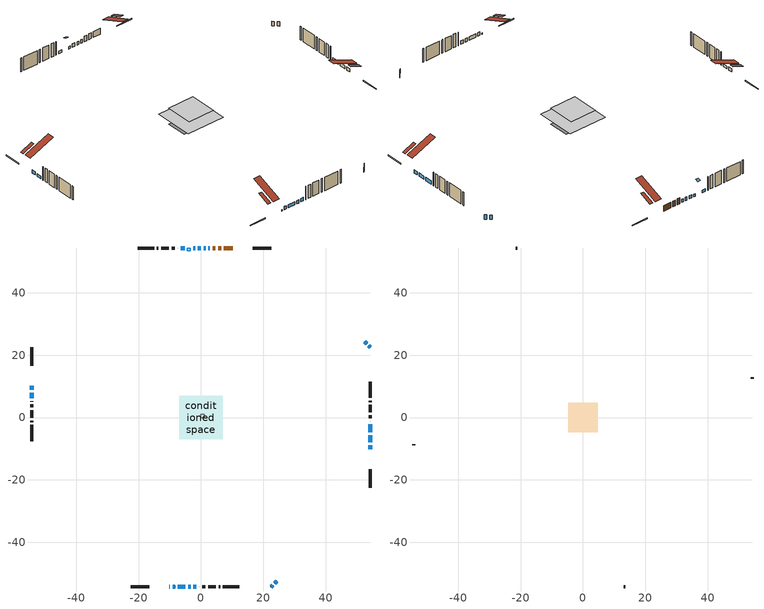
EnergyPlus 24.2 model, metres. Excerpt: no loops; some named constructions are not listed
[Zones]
conditioned space
 floor outside (Floor1 construction): -3.05,-3.05 -3.05,3.05 3.05,3.05 3.05,-3.05 z0
 floor adiabatic (AdiabaticFloorConstruction): -6.95,-6.95 -6.95,6.95 6.95,6.95 6.95,-6.95 z2.44
 floor foundation (Slab1 construction): -5.69,-3.61 -5.69,3.61 5.69,3.61 5.69,-3.61 z0
 wall outside (RimJoist1 construction): 22.53,54.38 16.55,54.38 / -22.53,-54.38 -16.55,-54.38 / -54.38,22.53 -54.38,16.55 / 54.38,-22.53 54.38,-16.55 z0:0.3
 wall outside (AdiabaticWallConstruction 1): 10.13,54.38 7.37,54.38 / 6.44,54.38 5.54,54.38 / 4.61,54.38 3.76,54.38 z0:2.03
 wall outside (AdiabaticWallConstruction): -10.14,-54.38 -9.95,-54.38 z0:0.41; 2.83,54.38 2.37,54.38 / 1.45,54.38 0.87,54.38 / -9.03,-54.38 -8.34,-54.38 / -0.05,54.38 -0.97,54.38 / -54.38,10.13 -54.38,8.91 / -7.41,-54.38 -4.97,-54.38 / 54.38,-10.13 54.38,-8.89 / 54.38,-7.96 54.38,-5.68 / 54.38,-4.75 54.38,-2.21 / -4.05,-54.38 -3.36,-54.38 / -2.43,-54.38 -1.52,-54.38 z0:1.22; -1.9,54.38 -2.51,54.38 / -54.38,7.99 -54.38,6.16 / -5.28,54.38 -6.5,54.38 z0:0.92; 54.38,22.52 53.82,23.08 / 22.52,-54.38 23.08,-53.82 / 53.17,23.74 52.61,24.3 / 23.74,-53.17 24.3,-52.61 z0:1.55
 wall outside (Wall1 construction): -7.43,54.38 -7.52,54.38 / -0.59,-54.38 -0.49,-54.38 / -54.38,5.23 -54.38,5.13 / 54.38,-1.28 54.38,-1.18 z0:4.88
 wall outside (Wall3 construction): -8.45,54.38 -9.41,54.38 / 0.44,-54.38 1.39,-54.38 / -54.38,4.2 -54.38,3.25 / 54.38,-0.25 54.38,0.7 z0:4.88
 wall outside (Wall4 construction): -10.34,54.38 -12.75,54.38 / 2.32,-54.38 4.73,-54.38 / -54.38,2.32 -54.38,-0.09 / 54.38,1.63 54.38,4.04 z0:4.88
 wall outside (Wall5 construction): -13.67,54.38 -14.13,54.38 / 5.66,-54.38 6.11,-54.38 / -54.38,-1.02 -54.38,-1.47 / 54.38,4.97 54.38,5.42 z0:4.88
 wall outside (Wall6 construction): -15.06,54.38 -20.24,54.38 / 7.04,-54.38 12.22,-54.38 / -54.38,-2.4 -54.38,-7.58 / 54.38,6.35 54.38,11.53 z0:4.88
 window (WindowConstruction 18): -10.13,-54.38 -9.96,-54.38 z0:0.41
 window (WindowConstruction 8): 2.83,54.38 2.37,54.38 z0:1.22
 window (WindowConstruction 9): 1.45,54.38 0.87,54.38 z0:1.22
 window (WindowConstruction 10): -9.03,-54.38 -8.34,-54.38 z0:1.22
 window (WindowConstruction 11): -0.06,54.38 -0.97,54.38 z0:1.22
 window (WindowConstruction 12): -54.38,10.13 -54.38,8.91 z0:1.22
 window (WindowConstruction 13): -7.41,-54.38 -4.97,-54.38 z0:1.22
 window (WindowConstruction 14): 54.38,-10.13 54.38,-8.89 z0:1.22
 window (WindowConstruction 15): 54.38,-7.96 54.38,-5.68 z0:1.22
 window (WindowConstruction): -1.9,54.38 -2.51,54.38 z0:0.91
 window (WindowConstruction 16): 54.38,-4.75 54.38,-2.21 z0:1.22
 window (WindowConstruction 17): -54.38,7.99 -54.38,6.16 z0:0.91
 window (WindowConstruction 1): 54.38,22.53 53.83,23.08 z0:1.55
 window (WindowConstruction 2): 22.53,-54.38 23.08,-53.83 z0:1.55
 window (WindowConstruction 3): 53.17,23.74 52.61,24.29 z0:1.55
 window (WindowConstruction 4): 23.74,-53.17 24.29,-52.61 z0:1.55
 window (WindowConstruction 5): -4.05,-54.38 -3.36,-54.38 z0:1.22
 window (WindowConstruction 6): -2.43,-54.38 -1.52,-54.38 z0:1.22
 window (WindowConstruction 7): -5.28,54.38 -6.5,54.38 z0:0.91
 door (Door): 10.13,54.38 7.37,54.38 z0:2.03
 door (Door 1): 6.44,54.38 5.54,54.38 z0:2.03
 door (Door 2): 4.61,54.38 3.76,54.38 z0:2.03
 ceiling adiabatic (AdiabaticFloorConstruction): 6.95,-6.95 6.95,6.95 -6.95,6.95 -6.95,-6.95 z2.44
 roof outside (Roof1 construction): 14.46,54.38,4.88 14.46,50.12,6.65 15.62,50.12,6.65 15.62,54.38,4.88; -14.46,-54.38,4.88 -14.46,-50.12,6.65 -15.62,-50.12,6.65 -15.62,-54.38,4.88; -54.38,14.46,4.88 -50.12,14.46,6.65 -50.12,15.62,6.65 -54.38,15.62,4.88; 54.38,-14.46,4.88 50.12,-14.46,6.65 50.12,-15.62,6.65 54.38,-15.62,4.88
 roof outside (AdiabaticRoofConstruction): -4.35,54.38,4.88 -4.35,53.54,5.23 -3.44,53.54,5.23 -3.44,54.38,4.88
 skylight (SkylightConstruction): -4.35,54.38,4.88 -4.35,53.54,5.23 -3.44,53.54,5.23 -3.44,54.38,4.88
furnace airloop ret air zone
 floor adiabatic (AdiabaticConst): 0,0 0,1 1,1 1,0 z0
 wall adiabatic (AdiabaticConst): 0,1 0,0 1,0 1,1 0,1 z0:1
 ceiling adiabatic (AdiabaticConst): 1,0 1,1 0,1 0,0 z1
attic - vented
 floor to conditioned space (Floor2 construction Reversed): -4.74,-4.74 -4.74,4.74 4.74,4.74 4.74,-4.74 z4.88
 wall outside (Wall7 construction): -21.16,54.38 -21.6,54.38 / 13.15,-54.38 13.58,-54.38 / -54.38,-8.51 -54.38,-8.94 / 54.38,12.46 54.38,12.89 z0:4.88
 roof outside (Roof2 construction): 11.06,54.38,4.88 11.06,45.26,8.68 13.53,45.26,8.68 13.53,54.38,4.88; -11.06,-54.38,4.88 -11.06,-45.26,8.68 -13.53,-45.26,8.68 -13.53,-54.38,4.88; -54.38,11.06,4.88 -45.26,11.06,8.68 -45.26,13.53,8.68 -54.38,13.53,4.88; 54.38,-11.06,4.88 45.26,-11.06,8.68 45.26,-13.53,8.68 54.38,-13.53,4.88
[Schedule:Day:Interval]
clothes dryer exhaust 0 schedule day: No, 01:00, 0.123457, 02:00, 0.0740741, 03:00, 0.0493827, 04:00, 0.0246914, 05:00, 0.0493827, 06:00, 0.0740741, 07:00, 0.197531, 08:00, 0.395062, 09:00, 0.592593, 10:00, 0.839506, 11:00, 0.962963, 12:00, 1, 13:00, 0.91358, 14:00, 0.82716, 15:00, 0.716049, 16:00, 0.753086, 17:00, 0.679012, 18:00, 0.666667, 20:00, 0.62963, 21:00, 0.641975, 22:00, 0.666667, 23:00, 0.54321, 24:00, 0.296296
clothes dryer exhaust 0 schedule default day; cooling season schedule day; cooling season schedule day 2; cooling season schedule default day; exterior lighting schedule default day; natural vent schedule default day: No, 24:00, 0
cooling season schedule day 1: No, 24:00, 1
exterior lighting schedule day 10: No, 01:00, 0.552381, 03:00, 0.510952, 05:00, 0.483333, 06:00, 0.538571, 07:00, 0.607619, 08:00, 0.56619, 09:00, 0.428095, 10:00, 0.345238, 12:00, 0.331429, 13:00, 0.345238, 14:00, 0.386667, 15:00, 0.414286, 16:00, 0.483333, 17:00, 0.607619, 18:00, 0.773333, 19:00, 0.88381, 20:00, 0.939048, 21:00, 0.966667, 22:00, 0.897619, 23:00, 0.773333, 24:00, 0.649048
exterior lighting schedule day 11: No, 01:00, 0.571429, 03:00, 0.528571, 05:00, 0.5, 06:00, 0.557143, 07:00, 0.628571, 08:00, 0.585714, 09:00, 0.442857, 10:00, 0.357143, 12:00, 0.342857, 13:00, 0.357143, 14:00, 0.4, 15:00, 0.428571, 16:00, 0.5, 17:00, 0.628571, 18:00, 0.8, 19:00, 0.914286, 20:00, 0.971429, 21:00, 1, 22:00, 0.928571, 23:00, 0.8, 24:00, 0.671429
exterior lighting schedule day 2: No, 01:00, 0.485714, 03:00, 0.449286, 05:00, 0.425, 06:00, 0.473571, 07:00, 0.534286, 08:00, 0.497857, 09:00, 0.376429, 10:00, 0.303571, 12:00, 0.291429, 13:00, 0.303571, 14:00, 0.34, 15:00, 0.364286, 16:00, 0.425, 17:00, 0.534286, 18:00, 0.68, 19:00, 0.777143, 20:00, 0.825714, 21:00, 0.85, 22:00, 0.789286, 23:00, 0.68, 24:00, 0.570714
exterior lighting schedule day 3: No, 01:00, 0.442857, 03:00, 0.409643, 05:00, 0.3875, 06:00, 0.431786, 07:00, 0.487143, 08:00, 0.453929, 09:00, 0.343214, 10:00, 0.276786, 12:00, 0.265714, 13:00, 0.276786, 14:00, 0.31, 15:00, 0.332143, 16:00, 0.3875, 17:00, 0.487143, 18:00, 0.62, 19:00, 0.708571, 20:00, 0.752857, 21:00, 0.775, 22:00, 0.719643, 23:00, 0.62, 24:00, 0.520357
exterior lighting schedule day 4: No, 01:00, 0.4, 03:00, 0.37, 05:00, 0.35, 06:00, 0.39, 07:00, 0.44, 08:00, 0.41, 09:00, 0.31, 10:00, 0.25, 12:00, 0.24, 13:00, 0.25, 14:00, 0.28, 15:00, 0.3, 16:00, 0.35, 17:00, 0.44, 18:00, 0.56, 19:00, 0.64, 20:00, 0.68, 21:00, 0.7, 22:00, 0.65, 23:00, 0.56, 24:00, 0.47
exterior lighting schedule day 5: No, 01:00, 0.380952, 03:00, 0.352381, 05:00, 0.333333, 06:00, 0.371429, 07:00, 0.419048, 08:00, 0.390476, 09:00, 0.295238, 10:00, 0.238095, 12:00, 0.228571, 13:00, 0.238095, 14:00, 0.266667, 15:00, 0.285714, 16:00, 0.333333, 17:00, 0.419048, 18:00, 0.533333, 19:00, 0.609524, 20:00, 0.647619, 21:00, 0.666667, 22:00, 0.619048, 23:00, 0.533333, 24:00, 0.447619
exterior lighting schedule day 6: No, 01:00, 0.390476, 03:00, 0.36119, 05:00, 0.341667, 06:00, 0.380714, 07:00, 0.429524, 08:00, 0.400238, 09:00, 0.302619, 10:00, 0.244048, 12:00, 0.234286, 13:00, 0.244048, 14:00, 0.273333, 15:00, 0.292857, 16:00, 0.341667, 17:00, 0.429524, 18:00, 0.546667, 19:00, 0.624762, 20:00, 0.66381, 21:00, 0.683333, 22:00, 0.634524, 23:00, 0.546667, 24:00, 0.45881
exterior lighting schedule day 7: No, 01:00, 0.419048, 03:00, 0.387619, 05:00, 0.366667, 06:00, 0.408571, 07:00, 0.460952, 08:00, 0.429524, 09:00, 0.324762, 10:00, 0.261905, 12:00, 0.251429, 13:00, 0.261905, 14:00, 0.293333, 15:00, 0.314286, 16:00, 0.366667, 17:00, 0.460952, 18:00, 0.586667, 19:00, 0.670476, 20:00, 0.712381, 21:00, 0.733333, 22:00, 0.680952, 23:00, 0.586667, 24:00, 0.492381
exterior lighting schedule day 8: No, 01:00, 0.466667, 03:00, 0.431667, 05:00, 0.408333, 06:00, 0.455, 07:00, 0.513333, 08:00, 0.478333, 09:00, 0.361667, 10:00, 0.291667, 12:00, 0.28, 13:00, 0.291667, 14:00, 0.326667, 15:00, 0.35, 16:00, 0.408333, 17:00, 0.513333, 18:00, 0.653333, 19:00, 0.746667, 20:00, 0.793333, 21:00, 0.816667, 22:00, 0.758333, 23:00, 0.653333, 24:00, 0.548333
exterior lighting schedule day 9: No, 01:00, 0.509524, 03:00, 0.47131, 05:00, 0.445833, 06:00, 0.496786, 07:00, 0.560476, 08:00, 0.522262, 09:00, 0.394881, 10:00, 0.318452, 12:00, 0.305714, 13:00, 0.318452, 14:00, 0.356667, 15:00, 0.382143, 16:00, 0.445833, 17:00, 0.560476, 18:00, 0.713333, 19:00, 0.815238, 20:00, 0.86619, 21:00, 0.891667, 22:00, 0.827976, 23:00, 0.713333, 24:00, 0.59869
[Schedule:Week:Daily]
clothes dryer exhaust 0 schedule Week Rule - Jan1-Dec31: clothes dryer exhaust 0 schedule day, clothes dryer exhaust 0 schedule day, clothes dryer exhaust 0 schedule day, clothes dryer exhaust 0 schedule day, clothes dryer exhaust 0 schedule day, clothes dryer exhaust 0 schedule day, clothes dryer exhaust 0 schedule day, clothes dryer exhaust 0 schedule default day, clothes dryer exhaust 0 schedule default day, clothes dryer exhaust 0 schedule default day, clothes dryer exhaust 0 schedule default day, clothes dryer exhaust 0 schedule default day
cooling season schedule Week Rule - Jan1-May26: cooling season schedule day, cooling season schedule day, cooling season schedule day, cooling season schedule day, cooling season schedule day, cooling season schedule day, cooling season schedule day, cooling season schedule default day, cooling season schedule default day, cooling season schedule default day, cooling season schedule default day, cooling season schedule default day
cooling season schedule Week Rule - May27-Jun2: cooling season schedule day, cooling season schedule day, cooling season schedule day, cooling season schedule day, cooling season schedule day, cooling season schedule day 1, cooling season schedule day 1, cooling season schedule default day, cooling season schedule default day, cooling season schedule default day, cooling season schedule default day, cooling season schedule default day
cooling season schedule Week Rule - Jun3-Aug25: cooling season schedule day 1, cooling season schedule day 1, cooling season schedule day 1, cooling season schedule day 1, cooling season schedule day 1, cooling season schedule day 1, cooling season schedule day 1, cooling season schedule default day, cooling season schedule default day, cooling season schedule default day, cooling season schedule default day, cooling season schedule default day
cooling season schedule Week Rule - Aug26-Sep1: cooling season schedule day 1, cooling season schedule day 1, cooling season schedule day 1, cooling season schedule day 1, cooling season schedule day 1, cooling season schedule day 1, cooling season schedule day 2, cooling season schedule default day, cooling season schedule default day, cooling season schedule default day, cooling season schedule default day, cooling season schedule default day
cooling season schedule Week Rule - Sep2-Dec31: cooling season schedule day 2, cooling season schedule day 2, cooling season schedule day 2, cooling season schedule day 2, cooling season schedule day 2, cooling season schedule day 2, cooling season schedule day 2, cooling season schedule default day, cooling season schedule default day, cooling season schedule default day, cooling season schedule default day, cooling season schedule default day
exterior lighting schedule Week Rule - Mar4-Mar31: exterior lighting schedule day 2, exterior lighting schedule day 2, exterior lighting schedule day 2, exterior lighting schedule day 2, exterior lighting schedule day 2, exterior lighting schedule day 2, exterior lighting schedule day 2, exterior lighting schedule default day, exterior lighting schedule default day, exterior lighting schedule default day, exterior lighting schedule default day, exterior lighting schedule default day
exterior lighting schedule Week Rule - Apr1-Apr28: exterior lighting schedule day 3, exterior lighting schedule day 3, exterior lighting schedule day 3, exterior lighting schedule day 3, exterior lighting schedule day 3, exterior lighting schedule day 3, exterior lighting schedule day 3, exterior lighting schedule default day, exterior lighting schedule default day, exterior lighting schedule default day, exterior lighting schedule default day, exterior lighting schedule default day
exterior lighting schedule Week Rule - Apr29-May5: exterior lighting schedule day 3, exterior lighting schedule day 3, exterior lighting schedule day 4, exterior lighting schedule day 4, exterior lighting schedule day 4, exterior lighting schedule day 4, exterior lighting schedule day 4, exterior lighting schedule default day, exterior lighting schedule default day, exterior lighting schedule default day, exterior lighting schedule default day, exterior lighting schedule default day
exterior lighting schedule Week Rule - May6-May26: exterior lighting schedule day 4, exterior lighting schedule day 4, exterior lighting schedule day 4, exterior lighting schedule day 4, exterior lighting schedule day 4, exterior lighting schedule day 4, exterior lighting schedule day 4, exterior lighting schedule default day, exterior lighting schedule default day, exterior lighting schedule default day, exterior lighting schedule default day, exterior lighting schedule default day
exterior lighting schedule Week Rule - May27-Jun2: exterior lighting schedule day 4, exterior lighting schedule day 4, exterior lighting schedule day 4, exterior lighting schedule day 4, exterior lighting schedule day 4, exterior lighting schedule day 5, exterior lighting schedule day 5, exterior lighting schedule default day, exterior lighting schedule default day, exterior lighting schedule default day, exterior lighting schedule default day, exterior lighting schedule default day
exterior lighting schedule Week Rule - Jun3-Jun30: exterior lighting schedule day 5, exterior lighting schedule day 5, exterior lighting schedule day 5, exterior lighting schedule day 5, exterior lighting schedule day 5, exterior lighting schedule day 5, exterior lighting schedule day 5, exterior lighting schedule default day, exterior lighting schedule default day, exterior lighting schedule default day, exterior lighting schedule default day, exterior lighting schedule default day
exterior lighting schedule Week Rule - Jul1-Jul28: exterior lighting schedule day 6, exterior lighting schedule day 6, exterior lighting schedule day 6, exterior lighting schedule day 6, exterior lighting schedule day 6, exterior lighting schedule day 6, exterior lighting schedule day 6, exterior lighting schedule default day, exterior lighting schedule default day, exterior lighting schedule default day, exterior lighting schedule default day, exterior lighting schedule default day
exterior lighting schedule Week Rule - Jul29-Aug4: exterior lighting schedule day 6, exterior lighting schedule day 6, exterior lighting schedule day 6, exterior lighting schedule day 7, exterior lighting schedule day 7, exterior lighting schedule day 7, exterior lighting schedule day 7, exterior lighting schedule default day, exterior lighting schedule default day, exterior lighting schedule default day, exterior lighting schedule default day, exterior lighting schedule default day
exterior lighting schedule Week Rule - Aug5-Aug25: exterior lighting schedule day 7, exterior lighting schedule day 7, exterior lighting schedule day 7, exterior lighting schedule day 7, exterior lighting schedule day 7, exterior lighting schedule day 7, exterior lighting schedule day 7, exterior lighting schedule default day, exterior lighting schedule default day, exterior lighting schedule default day, exterior lighting schedule default day, exterior lighting schedule default day
exterior lighting schedule Week Rule - Aug26-Sep1: exterior lighting schedule day 7, exterior lighting schedule day 7, exterior lighting schedule day 7, exterior lighting schedule day 7, exterior lighting schedule day 7, exterior lighting schedule day 7, exterior lighting schedule day 8, exterior lighting schedule default day, exterior lighting schedule default day, exterior lighting schedule default day, exterior lighting schedule default day, exterior lighting schedule default day
exterior lighting schedule Week Rule - Sep2-Sep29: exterior lighting schedule day 8, exterior lighting schedule day 8, exterior lighting schedule day 8, exterior lighting schedule day 8, exterior lighting schedule day 8, exterior lighting schedule day 8, exterior lighting schedule day 8, exterior lighting schedule default day, exterior lighting schedule default day, exterior lighting schedule default day, exterior lighting schedule default day, exterior lighting schedule default day
exterior lighting schedule Week Rule - Sep30-Oct6: exterior lighting schedule day 8, exterior lighting schedule day 9, exterior lighting schedule day 9, exterior lighting schedule day 9, exterior lighting schedule day 9, exterior lighting schedule day 9, exterior lighting schedule day 9, exterior lighting schedule default day, exterior lighting schedule default day, exterior lighting schedule default day, exterior lighting schedule default day, exterior lighting schedule default day
exterior lighting schedule Week Rule - Oct7-Oct27: exterior lighting schedule day 9, exterior lighting schedule day 9, exterior lighting schedule day 9, exterior lighting schedule day 9, exterior lighting schedule day 9, exterior lighting schedule day 9, exterior lighting schedule day 9, exterior lighting schedule default day, exterior lighting schedule default day, exterior lighting schedule default day, exterior lighting schedule default day, exterior lighting schedule default day
exterior lighting schedule Week Rule - Oct28-Nov3: exterior lighting schedule day 9, exterior lighting schedule day 9, exterior lighting schedule day 9, exterior lighting schedule day 9, exterior lighting schedule day 10, exterior lighting schedule day 10, exterior lighting schedule day 10, exterior lighting schedule default day, exterior lighting schedule default day, exterior lighting schedule default day, exterior lighting schedule default day, exterior lighting schedule default day
exterior lighting schedule Week Rule - Nov4-Nov24: exterior lighting schedule day 10, exterior lighting schedule day 10, exterior lighting schedule day 10, exterior lighting schedule day 10, exterior lighting schedule day 10, exterior lighting schedule day 10, exterior lighting schedule day 10, exterior lighting schedule default day, exterior lighting schedule default day, exterior lighting schedule default day, exterior lighting schedule default day, exterior lighting schedule default day
exterior lighting schedule Week Rule - Nov25-Dec1: exterior lighting schedule day 10, exterior lighting schedule day 10, exterior lighting schedule day 10, exterior lighting schedule day 10, exterior lighting schedule day 10, exterior lighting schedule day 10, exterior lighting schedule day 11, exterior lighting schedule default day, exterior lighting schedule default day, exterior lighting schedule default day, exterior lighting schedule default day, exterior lighting schedule default day
exterior lighting schedule Week Rule - Dec2-Dec31: exterior lighting schedule day 11, exterior lighting schedule day 11, exterior lighting schedule day 11, exterior lighting schedule day 11, exterior lighting schedule day 11, exterior lighting schedule day 11, exterior lighting schedule day 11, exterior lighting schedule default day, exterior lighting schedule default day, exterior lighting schedule default day, exterior lighting schedule default day, exterior lighting schedule default day
natural vent schedule Week Rule - Jan1-Dec31: natural vent schedule default day, natural vent schedule default day, natural vent schedule default day, natural vent schedule default day, natural vent schedule default day, natural vent schedule default day, natural vent schedule default day, natural vent schedule default day, natural vent schedule default day, natural vent schedule default day, natural vent schedule default day, natural vent schedule default day
[Schedule:Year]
clothes dryer exhaust 0 schedule: clothes dryer exhaust 0 schedule Week Rule - Jan1-Dec31, 1, 1, 12, 31
cooling season schedule: cooling season schedule Week Rule - Jan1-May26, 1, 1, 5, 26, cooling season schedule Week Rule - May27-Jun2, 5, 27, 6, 2, cooling season schedule Week Rule - Jun3-Aug25, 6, 3, 8, 25, cooling season schedule Week Rule - Aug26-Sep1, 8, 26, 9, 1, cooling season schedule Week Rule - Sep2-Dec31, 9, 2, 12, 31
natural vent schedule: natural vent schedule Week Rule - Jan1-Dec31, 1, 1, 12, 31
